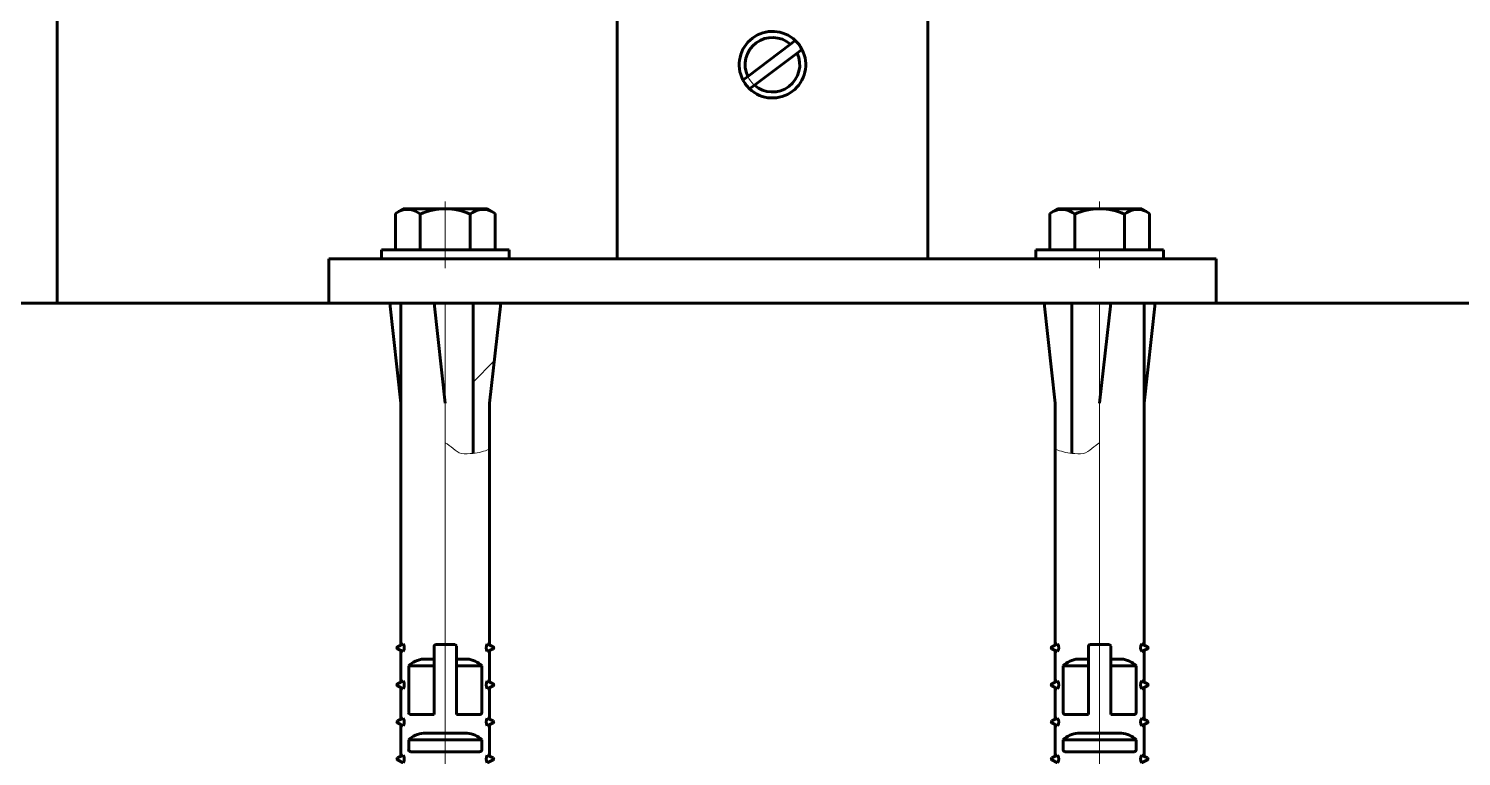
# Model space of a CAD drawing. Header units: millimetres. Extents: x 0 to 3360, y 0 to 297.
# Drawn here: x 2052.316 to 2055.807, y 148.956 to 150.729 of the extents above; entities that cross this region are included whole.
import ezdxf

# ---------------------------------------------------------------- set-up
doc = ezdxf.new("R2010")
doc.units = ezdxf.units.MM
for name, pattern in [('K5LT_AXLED', [19.5, 15, -1.5, 1.5, -1.5]), ('K5LT_BASIC', [0]), ('K5LT_THIN', [0])]:
    doc.linetypes.add(name, pattern=pattern)
doc.layers.add('Системный слой', color=7, linetype='Continuous')

# ---------------------------------------------------------------- blocks, each defined once
blk = doc.blocks.new('U301')
at = {"layer": 'Системный слой', "color": 30, "linetype": 'K5LT_AXLED', "lineweight": 18, "true_color": 0xff8000}
blk.add_line((2053.3314, 150.1459), (2053.3314, 150.3079), dxfattribs=at)
at = {"layer": 'Системный слой', "color": 5, "linetype": 'K5LT_BASIC', "lineweight": 60, "true_color": 0x0000ff}
for p, q in [((2053.2287, 150.2898), (2053.2098, 150.2789)), ((2053.2098, 150.1898), (2053.2098, 150.2789)), ((2053.3314, 150.2898), (2053.2287, 150.2898)), ((2053.2706, 150.277), (2053.2706, 150.1898)), ((2053.3314, 150.2898), (2053.4341, 150.2898)), ((2053.3922, 150.277), (2053.3922, 150.1898)), ((2053.4341, 150.2898), (2053.4531, 150.2789)), ((2053.4531, 150.1898), (2053.4531, 150.2789)), ((2053.176, 150.1682), (2053.176, 150.1898)), ((2053.176, 150.1898), (2053.3314, 150.1898)), ((2053.2571, 150.1682), (2053.176, 150.1682)), ((2053.2571, 150.1682), (2053.3314, 150.1682)), ((2053.4868, 150.1898), (2053.3314, 150.1898)), ((2053.4058, 150.1682), (2053.3314, 150.1682)), ((2053.4058, 150.1682), (2053.4868, 150.1682)), ((2053.4868, 150.1682), (2053.4868, 150.1898))]:
    blk.add_line(p, q, dxfattribs=at)
for centre, radius, start, end in [((2053.2395, 150.2417), 0.0471, 48.5991, 117.6439), ((2053.3299, 150.1459), 0.1439, 89.397, 114.334), ((2053.3329, 150.1459), 0.1439, 65.666, 90.603), ((2053.4234, 150.2417), 0.0471, 62.3561, 131.4009)]:
    blk.add_arc(centre, radius, start, end, dxfattribs=at)
blk = doc.blocks.new('U311')
at = {"layer": 'Системный слой', "color": 5, "linetype": 'K5LT_BASIC', "lineweight": 60, "true_color": 0x0000ff}
for p, q in [((2053.4479, 148.9522), (2053.4338, 148.9592)), ((2053.4338, 148.9403), (2053.4479, 148.9473))]:
    blk.add_line(p, q, dxfattribs=at)
for centre, radius, start, end in [((2053.4502, 148.9497), 0.0189, 150, 210), ((2053.4467, 148.9497), 0.0027, 296.5651, 63.4349)]:
    blk.add_arc(centre, radius, start, end, dxfattribs=at)
blk = doc.blocks.new('U329')
at = {"layer": 'Системный слой', "color": 5, "linetype": 'K5LT_BASIC', "lineweight": 60, "true_color": 0x0000ff}
for p, q in [((2053.215, 148.9522), (2053.2291, 148.9592)), ((2053.2291, 148.9403), (2053.215, 148.9473))]:
    blk.add_line(p, q, dxfattribs=at)
for centre, radius, start, end in [((2053.2162, 148.9497), 0.0027, 116.5651, 243.4349), ((2053.2127, 148.9497), 0.0189, 330, 30)]:
    blk.add_arc(centre, radius, start, end, dxfattribs=at)
blk = doc.blocks.new('U330')
at = {"layer": 'Системный слой', "color": 5, "linetype": 'K5LT_BASIC', "lineweight": 60, "true_color": 0x0000ff}
for p, q in [((2053.4479, 149.0425), (2053.4338, 149.0495)), ((2053.4338, 149.0306), (2053.4479, 149.0376))]:
    blk.add_line(p, q, dxfattribs=at)
for centre, radius, start, end in [((2053.4502, 149.04), 0.0189, 150, 210), ((2053.4467, 149.04), 0.0027, 296.5651, 63.4349)]:
    blk.add_arc(centre, radius, start, end, dxfattribs=at)
blk = doc.blocks.new('U331')
at = {"layer": 'Системный слой', "color": 5, "linetype": 'K5LT_BASIC', "lineweight": 60, "true_color": 0x0000ff}
for p, q in [((2053.2782, 149.0126), (2053.3314, 149.0126)), ((2053.3847, 149.0126), (2053.3314, 149.0126)), ((2053.2422, 148.9961), (2053.3314, 148.9961)), ((2053.2422, 148.9729), (2053.2422, 148.9961)), ((2053.4206, 148.9961), (2053.3314, 148.9961)), ((2053.4206, 148.9729), (2053.4206, 148.9961)), ((2053.2476, 148.9674), (2053.3314, 148.9674)), ((2053.4152, 148.9674), (2053.3314, 148.9674))]:
    blk.add_line(p, q, dxfattribs=at)
for centre, radius, start, end in [((2053.2827, 148.9556), 0.0572, 94.485, 134.9464), ((2053.3802, 148.9556), 0.0572, 45.0536, 85.515), ((2053.2476, 148.9729), 0.00541, 180, 270), ((2053.4152, 148.9729), 0.00541, 270, 0)]:
    blk.add_arc(centre, radius, start, end, dxfattribs=at)
blk = doc.blocks.new('U332')
at = {"layer": 'Системный слой', "color": 5, "linetype": 'K5LT_BASIC', "lineweight": 60, "true_color": 0x0000ff}
for p, q in [((2053.215, 149.0425), (2053.2291, 149.0495)), ((2053.2291, 149.0306), (2053.215, 149.0376))]:
    blk.add_line(p, q, dxfattribs=at)
for centre, radius, start, end in [((2053.2162, 149.04), 0.0027, 116.5651, 243.4349), ((2053.2127, 149.04), 0.0189, 330, 30)]:
    blk.add_arc(centre, radius, start, end, dxfattribs=at)
blk = doc.blocks.new('U333')
at = {"layer": 'Системный слой', "color": 5, "linetype": 'K5LT_BASIC', "lineweight": 60, "true_color": 0x0000ff}
for p, q in [((2053.4479, 149.1328), (2053.4338, 149.1398)), ((2053.4338, 149.1209), (2053.4479, 149.1279))]:
    blk.add_line(p, q, dxfattribs=at)
for centre, radius, start, end in [((2053.4502, 149.1304), 0.0189, 150, 210), ((2053.4467, 149.1304), 0.0027, 296.5651, 63.4349)]:
    blk.add_arc(centre, radius, start, end, dxfattribs=at)
blk = doc.blocks.new('U334')
at = {"layer": 'Системный слой', "color": 5, "linetype": 'K5LT_BASIC', "lineweight": 60, "true_color": 0x0000ff}
for p, q in [((2053.215, 149.1328), (2053.2291, 149.1398)), ((2053.2291, 149.1209), (2053.215, 149.1279))]:
    blk.add_line(p, q, dxfattribs=at)
for centre, radius, start, end in [((2053.2162, 149.1304), 0.0027, 116.5651, 243.4349), ((2053.2127, 149.1304), 0.0189, 330, 30)]:
    blk.add_arc(centre, radius, start, end, dxfattribs=at)
blk = doc.blocks.new('U335')
at = {"layer": 'Системный слой', "color": 5, "linetype": 'K5LT_BASIC', "lineweight": 60, "true_color": 0x0000ff}
for p, q in [((2053.4479, 149.2231), (2053.4338, 149.2301)), ((2053.4338, 149.2112), (2053.4479, 149.2182))]:
    blk.add_line(p, q, dxfattribs=at)
for centre, radius, start, end in [((2053.4502, 149.2207), 0.0189, 150, 210), ((2053.4467, 149.2207), 0.0027, 296.5651, 63.4349)]:
    blk.add_arc(centre, radius, start, end, dxfattribs=at)
blk = doc.blocks.new('U336')
at = {"layer": 'Системный слой', "color": 5, "linetype": 'K5LT_BASIC', "lineweight": 60, "true_color": 0x0000ff}
for p, q in [((2053.215, 149.2231), (2053.2291, 149.2301)), ((2053.2291, 149.2112), (2053.215, 149.2182))]:
    blk.add_line(p, q, dxfattribs=at)
for centre, radius, start, end in [((2053.2162, 149.2207), 0.0027, 116.5651, 243.4349), ((2053.2127, 149.2207), 0.0189, 330, 30)]:
    blk.add_arc(centre, radius, start, end, dxfattribs=at)
blk = doc.blocks.new('U302')
at = {"layer": 'Системный слой'}
h = blk.add_hatch(dxfattribs=at)
h.set_pattern_fill('Металл', angle=45, style=0, pattern_type=0)
h.set_pattern_definition([(45, (0, 0), (-1.4142136, 1.4142136), [])])
h.paths.add_polyline_path([(2053.399, 149.6943), (2053.399, 150.0601), (2053.4666, 150.0601), (2053.4395, 149.8168), (2053.4395, 149.7045)])
at = {"layer": 'Системный слой', "color": 5, "linetype": 'K5LT_BASIC', "lineweight": 60, "true_color": 0x0000ff}
for p, q in [((2053.3314, 150.0601), (2053.1963, 150.0601)), ((2053.1963, 150.0601), (2053.2233, 149.8168)), ((2053.2233, 149.2272), (2053.2233, 150.0601)), ((2053.3044, 150.0601), (2053.3314, 149.8168)), ((2053.3314, 150.0601), (2053.4666, 150.0601)), ((2053.399, 150.0601), (2053.399, 149.6943)), ((2053.4666, 150.0601), (2053.4395, 149.8168)), ((2053.4395, 149.2272), (2053.4395, 149.8168)), ((2053.3044, 149.0578), (2053.3044, 149.2249)), ((2053.3549, 149.2284), (2053.3079, 149.2284)), ((2053.3585, 149.0578), (2053.3585, 149.2249)), ((2053.2233, 149.1369), (2053.2233, 149.2141)), ((2053.2782, 149.1932), (2053.3044, 149.1932)), ((2053.3847, 149.1932), (2053.3585, 149.1932)), ((2053.4395, 149.1369), (2053.4395, 149.2141)), ((2053.2422, 149.0632), (2053.2422, 149.1767)), ((2053.2422, 149.1767), (2053.3044, 149.1767)), ((2053.4206, 149.1767), (2053.3585, 149.1767)), ((2053.4206, 149.1535), (2053.4206, 149.1767)), ((2053.4206, 149.1535), (2053.4206, 149.0864)), ((2053.2233, 149.0466), (2053.2233, 149.1238)), ((2053.4395, 149.0466), (2053.4395, 149.1238)), ((2053.4206, 149.0632), (2053.4206, 149.0864)), ((2053.2476, 149.0578), (2053.3044, 149.0578)), ((2053.4152, 149.0578), (2053.3585, 149.0578)), ((2053.2233, 148.9563), (2053.2233, 149.0335)), ((2053.4395, 148.9563), (2053.4395, 149.0335))]:
    blk.add_line(p, q, dxfattribs=at)
at = {"layer": 'Системный слой', "color": 30, "linetype": 'K5LT_AXLED', "lineweight": 18, "true_color": 0xff8000}
blk.add_line((2053.3314, 147.8619), (2053.3314, 150.0601), dxfattribs=at)
at = {"layer": 'Системный слой', "color": 5, "linetype": 'K5LT_BASIC', "lineweight": 60, "true_color": 0x0000ff}
for centre, radius, start, end in [((2053.3079, 149.2249), 0.00351, 90, 180), ((2053.3549, 149.2249), 0.00351, 0, 90), ((2053.2827, 149.1362), 0.0572, 94.485, 134.9464), ((2053.3802, 149.1362), 0.0572, 45.0536, 85.515), ((2053.2476, 149.0632), 0.00541, 180, 270), ((2053.4152, 149.0632), 0.00541, 270, 0)]:
    blk.add_arc(centre, radius, start, end, dxfattribs=at)
at = {"layer": 'Системный слой', "color": 7, "linetype": 'K5LT_THIN', "lineweight": 18}
blk.add_open_spline([(2053.4395, 149.7045), (2053.4264, 149.6991), (2053.4129, 149.6957), (2053.399, 149.6943), (2053.3898, 149.6934), (2053.3798, 149.6928), (2053.3708, 149.6943), (2053.3564, 149.6968), (2053.3441, 149.7138), (2053.3314, 149.7203)], degree=3, knots=[0, 0, 0, 0, 1, 1, 1, 2, 2, 2, 3, 3, 3, 3], dxfattribs=at)
at = {"layer": 'Системный слой'}
for name in ['U336', 'U335', 'U334', 'U333', 'U332', 'U330', 'U331', 'U329', 'U311']:
    blk.add_blockref(name, (0, 0), dxfattribs=at)
blk = doc.blocks.new('U346')
at = {"layer": 'Системный слой', "color": 5, "linetype": 'K5LT_BASIC', "lineweight": 60, "true_color": 0x0000ff}
for p, q in [((2054.8096, 148.9522), (2054.8237, 148.9592)), ((2054.8237, 148.9403), (2054.8096, 148.9473))]:
    blk.add_line(p, q, dxfattribs=at)
for centre, radius, start, end in [((2054.8108, 148.9497), 0.0027, 116.5651, 243.4349), ((2054.8073, 148.9497), 0.0189, 330, 30)]:
    blk.add_arc(centre, radius, start, end, dxfattribs=at)
blk = doc.blocks.new('U364')
at = {"layer": 'Системный слой', "color": 5, "linetype": 'K5LT_BASIC', "lineweight": 60, "true_color": 0x0000ff}
for p, q in [((2055.0425, 148.9522), (2055.0284, 148.9592)), ((2055.0284, 148.9403), (2055.0425, 148.9473))]:
    blk.add_line(p, q, dxfattribs=at)
for centre, radius, start, end in [((2055.0448, 148.9497), 0.0189, 150, 210), ((2055.0412, 148.9497), 0.0027, 296.5651, 63.4349)]:
    blk.add_arc(centre, radius, start, end, dxfattribs=at)
blk = doc.blocks.new('U365')
at = {"layer": 'Системный слой', "color": 5, "linetype": 'K5LT_BASIC', "lineweight": 60, "true_color": 0x0000ff}
for p, q in [((2054.8096, 149.0425), (2054.8237, 149.0495)), ((2054.8237, 149.0306), (2054.8096, 149.0376))]:
    blk.add_line(p, q, dxfattribs=at)
for centre, radius, start, end in [((2054.8108, 149.04), 0.0027, 116.5651, 243.4349), ((2054.8073, 149.04), 0.0189, 330, 30)]:
    blk.add_arc(centre, radius, start, end, dxfattribs=at)
blk = doc.blocks.new('U366')
at = {"layer": 'Системный слой', "color": 5, "linetype": 'K5LT_BASIC', "lineweight": 60, "true_color": 0x0000ff}
for p, q in [((2054.8728, 149.0126), (2054.926, 149.0126)), ((2054.9793, 149.0126), (2054.926, 149.0126)), ((2054.8368, 148.9961), (2054.926, 148.9961)), ((2054.8368, 148.9729), (2054.8368, 148.9961)), ((2055.0152, 148.9961), (2054.926, 148.9961)), ((2055.0152, 148.9729), (2055.0152, 148.9961)), ((2054.8422, 148.9674), (2054.926, 148.9674)), ((2055.0098, 148.9674), (2054.926, 148.9674))]:
    blk.add_line(p, q, dxfattribs=at)
for centre, radius, start, end in [((2054.8773, 148.9556), 0.0572, 94.485, 134.9464), ((2054.9748, 148.9556), 0.0572, 45.0536, 85.515), ((2054.8422, 148.9729), 0.00541, 180, 270), ((2055.0098, 148.9729), 0.00541, 270, 0)]:
    blk.add_arc(centre, radius, start, end, dxfattribs=at)
blk = doc.blocks.new('U367')
at = {"layer": 'Системный слой', "color": 5, "linetype": 'K5LT_BASIC', "lineweight": 60, "true_color": 0x0000ff}
for p, q in [((2055.0425, 149.0425), (2055.0284, 149.0495)), ((2055.0284, 149.0306), (2055.0425, 149.0376))]:
    blk.add_line(p, q, dxfattribs=at)
for centre, radius, start, end in [((2055.0448, 149.04), 0.0189, 150, 210), ((2055.0412, 149.04), 0.0027, 296.5651, 63.4349)]:
    blk.add_arc(centre, radius, start, end, dxfattribs=at)
blk = doc.blocks.new('U368')
at = {"layer": 'Системный слой', "color": 5, "linetype": 'K5LT_BASIC', "lineweight": 60, "true_color": 0x0000ff}
for p, q in [((2054.8096, 149.1328), (2054.8237, 149.1398)), ((2054.8237, 149.1209), (2054.8096, 149.1279))]:
    blk.add_line(p, q, dxfattribs=at)
for centre, radius, start, end in [((2054.8108, 149.1304), 0.0027, 116.5651, 243.4349), ((2054.8073, 149.1304), 0.0189, 330, 30)]:
    blk.add_arc(centre, radius, start, end, dxfattribs=at)
blk = doc.blocks.new('U369')
at = {"layer": 'Системный слой', "color": 5, "linetype": 'K5LT_BASIC', "lineweight": 60, "true_color": 0x0000ff}
for p, q in [((2055.0425, 149.1328), (2055.0284, 149.1398)), ((2055.0284, 149.1209), (2055.0425, 149.1279))]:
    blk.add_line(p, q, dxfattribs=at)
for centre, radius, start, end in [((2055.0448, 149.1304), 0.0189, 150, 210), ((2055.0412, 149.1304), 0.0027, 296.5651, 63.4349)]:
    blk.add_arc(centre, radius, start, end, dxfattribs=at)
blk = doc.blocks.new('U370')
at = {"layer": 'Системный слой', "color": 5, "linetype": 'K5LT_BASIC', "lineweight": 60, "true_color": 0x0000ff}
for p, q in [((2054.8096, 149.2231), (2054.8237, 149.2301)), ((2054.8237, 149.2112), (2054.8096, 149.2182))]:
    blk.add_line(p, q, dxfattribs=at)
for centre, radius, start, end in [((2054.8108, 149.2207), 0.0027, 116.5651, 243.4349), ((2054.8073, 149.2207), 0.0189, 330, 30)]:
    blk.add_arc(centre, radius, start, end, dxfattribs=at)
blk = doc.blocks.new('U371')
at = {"layer": 'Системный слой', "color": 5, "linetype": 'K5LT_BASIC', "lineweight": 60, "true_color": 0x0000ff}
for p, q in [((2055.0425, 149.2231), (2055.0284, 149.2301)), ((2055.0284, 149.2112), (2055.0425, 149.2182))]:
    blk.add_line(p, q, dxfattribs=at)
for centre, radius, start, end in [((2055.0448, 149.2207), 0.0189, 150, 210), ((2055.0412, 149.2207), 0.0027, 296.5651, 63.4349)]:
    blk.add_arc(centre, radius, start, end, dxfattribs=at)
blk = doc.blocks.new('U337')
at = {"layer": 'Системный слой', "color": 5, "linetype": 'K5LT_BASIC', "lineweight": 60, "true_color": 0x0000ff}
for p, q in [((2054.926, 150.0601), (2054.7909, 150.0601)), ((2054.7909, 150.0601), (2054.8179, 149.8168)), ((2054.8585, 150.0601), (2054.8585, 149.6943)), ((2054.926, 150.0601), (2055.0612, 150.0601)), ((2054.9531, 150.0601), (2054.926, 149.8168)), ((2055.0341, 149.2272), (2055.0341, 150.0601)), ((2055.0612, 150.0601), (2055.0341, 149.8168)), ((2054.8179, 149.2272), (2054.8179, 149.8168)), ((2054.899, 149.0578), (2054.899, 149.2249)), ((2054.9025, 149.2284), (2054.9495, 149.2284)), ((2054.9531, 149.0578), (2054.9531, 149.2249)), ((2054.8179, 149.1369), (2054.8179, 149.2141)), ((2054.8728, 149.1932), (2054.899, 149.1932)), ((2054.9793, 149.1932), (2054.9531, 149.1932)), ((2055.0341, 149.1369), (2055.0341, 149.2141)), ((2054.8368, 149.1767), (2054.899, 149.1767)), ((2054.8368, 149.1535), (2054.8368, 149.1767)), ((2054.8368, 149.1535), (2054.8368, 149.0864)), ((2055.0152, 149.1767), (2054.9531, 149.1767)), ((2055.0152, 149.0632), (2055.0152, 149.1767)), ((2054.8179, 149.0466), (2054.8179, 149.1238)), ((2055.0341, 149.0466), (2055.0341, 149.1238)), ((2054.8368, 149.0632), (2054.8368, 149.0864)), ((2054.8422, 149.0578), (2054.899, 149.0578)), ((2055.0098, 149.0578), (2054.9531, 149.0578)), ((2054.8179, 148.9563), (2054.8179, 149.0335)), ((2055.0341, 148.9563), (2055.0341, 149.0335))]:
    blk.add_line(p, q, dxfattribs=at)
at = {"layer": 'Системный слой', "color": 30, "linetype": 'K5LT_AXLED', "lineweight": 18, "true_color": 0xff8000}
blk.add_line((2054.926, 147.8619), (2054.926, 150.0601), dxfattribs=at)
at = {"layer": 'Системный слой', "color": 5, "linetype": 'K5LT_BASIC', "lineweight": 60, "true_color": 0x0000ff}
for centre, radius, start, end in [((2054.9025, 149.2249), 0.00351, 90, 180), ((2054.9495, 149.2249), 0.00351, 0, 90), ((2054.8773, 149.1362), 0.0572, 94.485, 134.9464), ((2054.9748, 149.1362), 0.0572, 45.0536, 85.515), ((2054.8422, 149.0632), 0.00541, 180, 270), ((2055.0098, 149.0632), 0.00541, 270, 0)]:
    blk.add_arc(centre, radius, start, end, dxfattribs=at)
at = {"layer": 'Системный слой', "color": 7, "linetype": 'K5LT_THIN', "lineweight": 18}
blk.add_open_spline([(2054.8179, 149.7045), (2054.8311, 149.6991), (2054.8446, 149.6957), (2054.8585, 149.6943), (2054.8677, 149.6934), (2054.8776, 149.6928), (2054.8866, 149.6943), (2054.9011, 149.6968), (2054.9133, 149.7138), (2054.926, 149.7203)], degree=3, knots=[0, 0, 0, 0, 1, 1, 1, 2, 2, 2, 3, 3, 3, 3], dxfattribs=at)
at = {"layer": 'Системный слой'}
for name in ['U370', 'U371', 'U368', 'U369', 'U365', 'U367', 'U366', 'U346', 'U364']:
    blk.add_blockref(name, (0, 0), dxfattribs=at)
blk = doc.blocks.new('U372')
at = {"layer": 'Системный слой', "color": 30, "linetype": 'K5LT_AXLED', "lineweight": 18, "true_color": 0xff8000}
for p, q in [((2054.926, 150.2898), (2054.926, 150.3079)), ((2054.926, 150.1459), (2054.926, 150.1898))]:
    blk.add_line(p, q, dxfattribs=at)
at = {"layer": 'Системный слой', "color": 5, "linetype": 'K5LT_BASIC', "lineweight": 60, "true_color": 0x0000ff}
for p, q in [((2054.8233, 150.2898), (2054.8044, 150.2789)), ((2054.8044, 150.1898), (2054.8044, 150.2789)), ((2054.926, 150.2898), (2054.8233, 150.2898)), ((2054.8652, 150.277), (2054.8652, 150.1898)), ((2054.926, 150.2898), (2055.0287, 150.2898)), ((2054.9868, 150.277), (2054.9868, 150.1898)), ((2055.0287, 150.2898), (2055.0476, 150.2789)), ((2055.0476, 150.1898), (2055.0476, 150.2789)), ((2054.7706, 150.1682), (2054.7706, 150.1898)), ((2054.7706, 150.1898), (2054.926, 150.1898)), ((2054.8517, 150.1682), (2054.7706, 150.1682)), ((2054.8517, 150.1682), (2054.926, 150.1682)), ((2055.0814, 150.1898), (2054.926, 150.1898)), ((2055.0004, 150.1682), (2054.926, 150.1682)), ((2055.0004, 150.1682), (2055.0814, 150.1682)), ((2055.0814, 150.1682), (2055.0814, 150.1898))]:
    blk.add_line(p, q, dxfattribs=at)
for centre, radius, start, end in [((2054.8341, 150.2417), 0.0471, 48.5991, 117.6439), ((2054.9245, 150.1459), 0.1439, 89.397, 114.334), ((2054.9275, 150.1459), 0.1439, 65.666, 90.603), ((2055.018, 150.2417), 0.0471, 62.3561, 131.4009)]:
    blk.add_arc(centre, radius, start, end, dxfattribs=at)

msp = doc.modelspace()

# ---------------------------------------------------------------- hatches: boundary and pattern name
at = {"layer": 'Системный слой'}
h = msp.add_hatch(dxfattribs=at)
h.set_pattern_fill('Бетон', angle=45, style=0, pattern_type=0)
h.set_pattern_definition([(45, (0, 0), (-9.899495, 9.899495), [11, -5]), (45, (9.192, 9.192), (-9.899495, 9.899495), [1, -15]), (45, (0.707, 10.607), (-9.899495, 9.899495), [11, -5]), (45, (9.9, 19.799), (-9.899495, 9.899495), [1, -15])])
h.paths.add_polyline_path([(2038.25035, 136.54656), (2062.73912, 136.54656), (2062.73912, 150.06007), (2038.25035, 150.03872)])

# ---------------------------------------------------------------- linework, layer by layer
at = {"layer": 'Системный слой', "color": 5, "linetype": 'K5LT_BASIC', "lineweight": 60, "true_color": 0x0000ff}
for p, q in [((2052.38549, 150.06007), (2052.38549, 234.85737)), ((2053.75035, 150.16818), (2053.75035, 151.11413)), ((2054.50711, 150.16818), (2054.50711, 151.11413)), ((2054.17249, 150.69116), (2054.06867, 150.61271)), ((2054.17249, 150.69116), (2054.18437, 150.70013)), ((2054.08497, 150.59115), (2054.18879, 150.6696)), ((2054.18879, 150.6696), (2054.20066, 150.67857)), ((2054.06867, 150.61271), (2054.0568, 150.60374)), ((2054.08497, 150.59115), (2054.07309, 150.58217)), ((2053.04765, 150.06007), (2053.04765, 150.16818)), ((2053.04765, 150.16818), (2055.20981, 150.16818)), ((2055.20981, 150.06007), (2055.20981, 150.16818)), ((2062.73912, 150.06007), (2038.25035, 150.06007))]:
    msp.add_line(p, q, dxfattribs=at)
for radius, start, end in [(0.08108, 46.67011, 207.48197), (0.06645, 48.80935, 205.34272), (0.08108, 27.48197, 46.67011), (0.06645, 228.80935, 25.34272), (0.08108, 307.07604, 27.48197), (0.08108, 207.48197, 226.67011), (0.08108, 226.67011, 307.07604)]:
    msp.add_arc((2054.12873, 150.64115), radius, start, end, dxfattribs=at)
at = {"layer": 'Системный слой', "color": 7, "linetype": 'K5LT_THIN', "lineweight": 18}
msp.add_arc((2054.12873, 150.64115), 0.06645, 70, 340, dxfattribs=at)

# ---------------------------------------------------------------- block references
at = {"layer": 'Системный слой'}
for name in ['U301', 'U372', 'U302', 'U337']:
    msp.add_blockref(name, (0, 0), dxfattribs=at)

doc.saveas('drawing.dxf')
